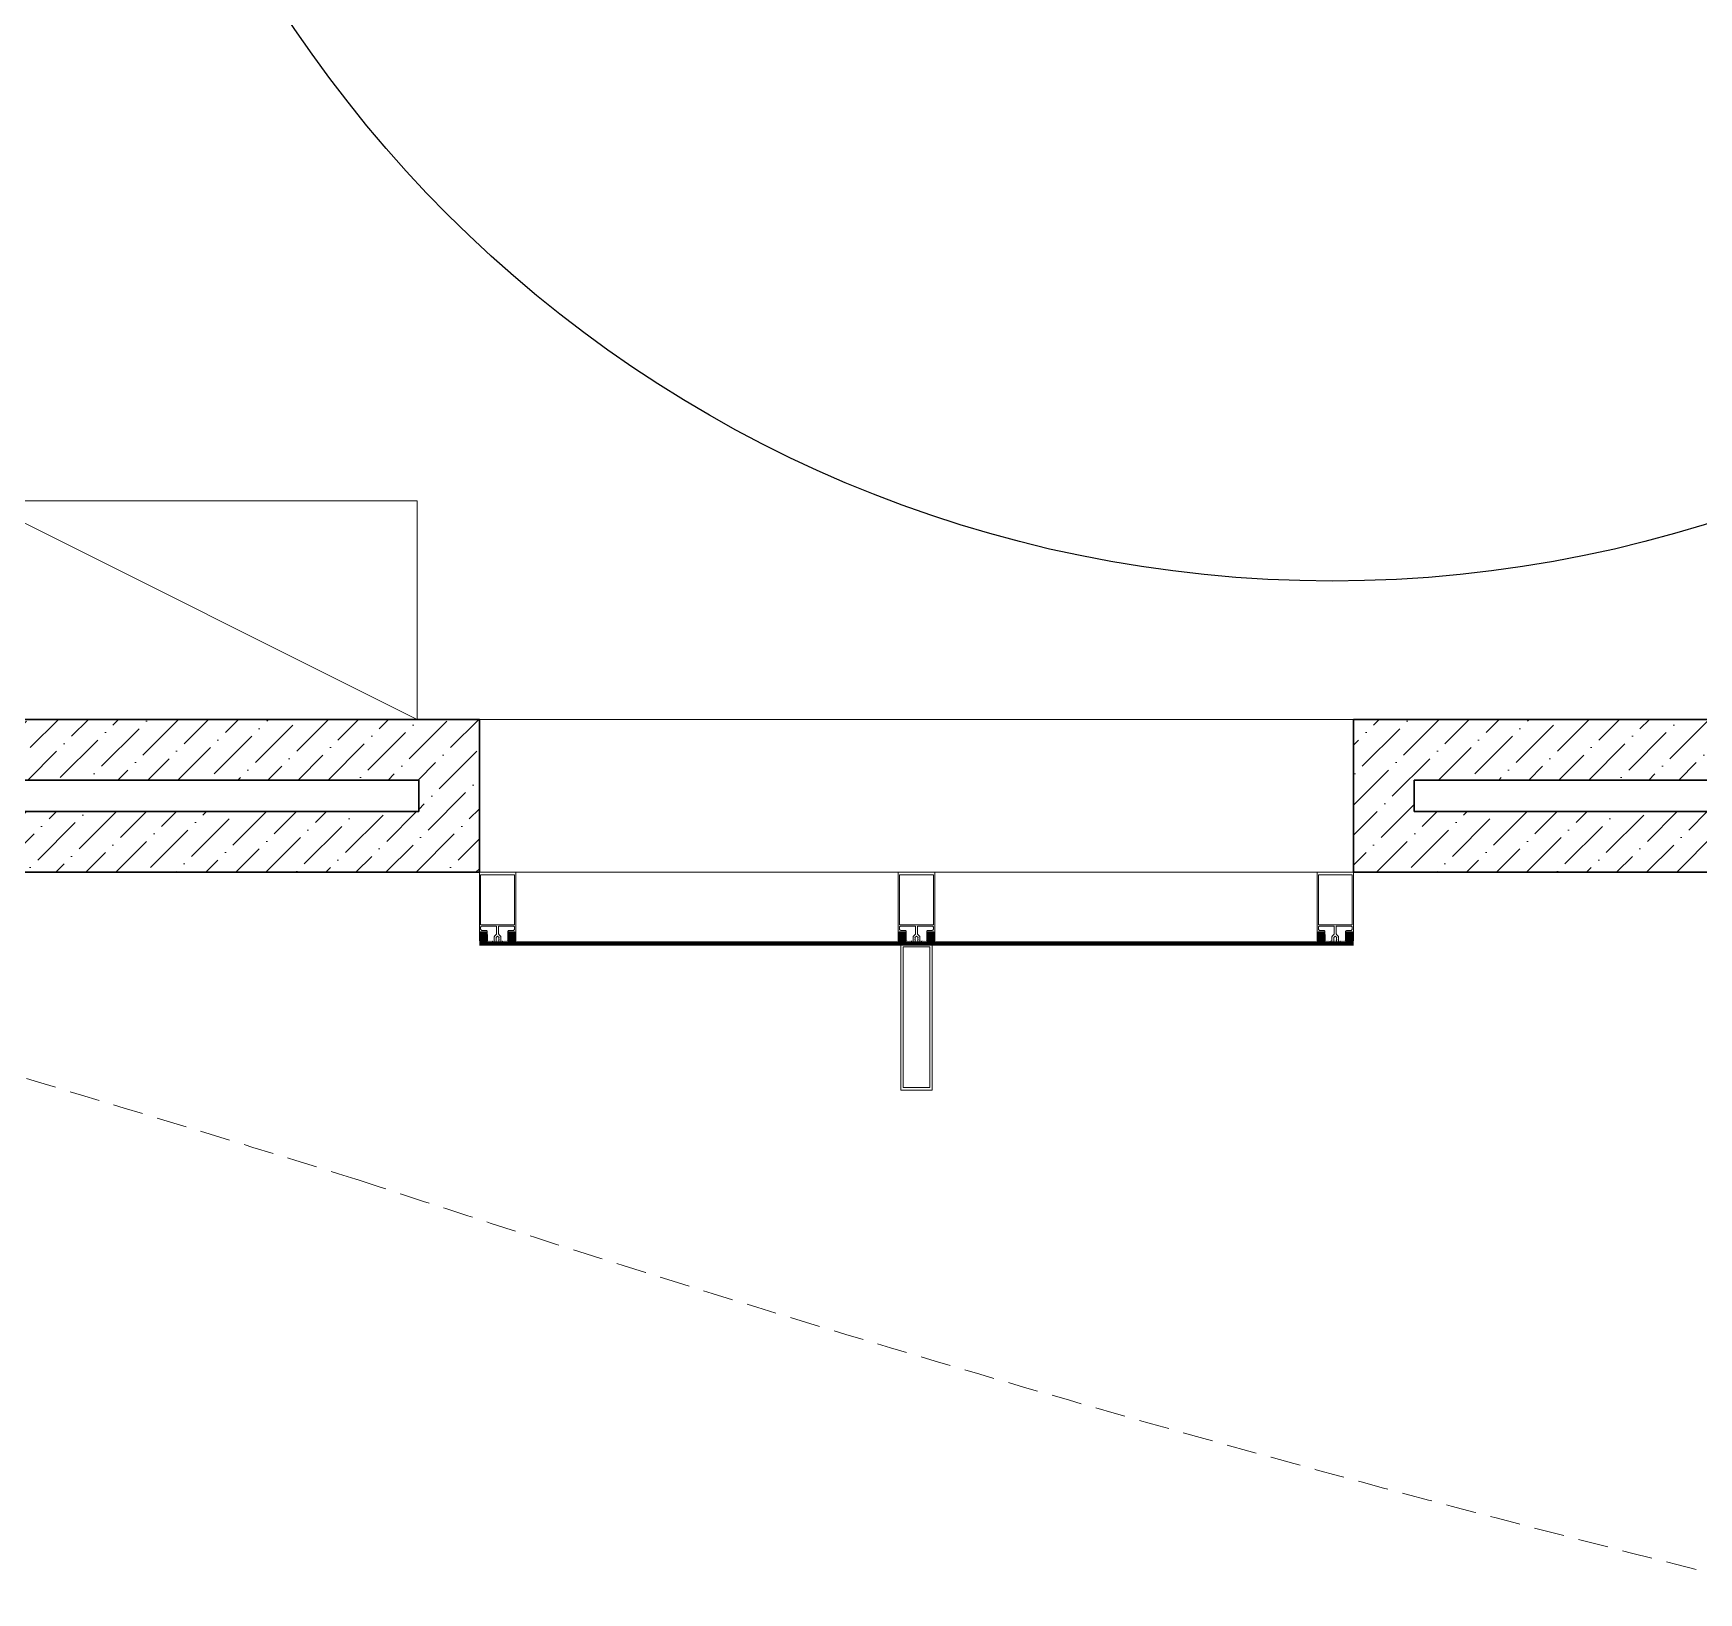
# Model space of a CAD drawing. Header units: millimetres. Extents: x 8275 to 147087, y -297470 to -191881.
# Drawn here: x 99840 to 103272, y -287060 to -283846 of the extents above; entities that cross this region are included whole.
import ezdxf

# ---------------------------------------------------------------- set-up
doc = ezdxf.new("R2010")
doc.units = ezdxf.units.MM
doc.header["$LTSCALE"] = 250
doc.header["$MEASUREMENT"] = 0
doc.linetypes.add('HIDDEN', pattern=[0.375, 0.25, -0.125])
for name, color, linetype, lineweight in [('ele', 51, 'Continuous', 18), ('furniture', 5, 'Continuous', 15), ('hatch', 9, 'Continuous', 0), ('hidden', 153, 'HIDDEN', 13), ('wall', 1, 'Continuous', 30), ('win', 4, 'Continuous', 20)]:
    doc.layers.add(name, color=color, linetype=linetype, lineweight=lineweight)
doc.layers.add('FUR', color=140, linetype='Continuous')
pattern_1 = [(45, (-6686.7244, -319015.2779), (2e-16, 2.326009148), [4.93421053, -1.64473684]), (135, (-6685.5614, -319014.1149), (2e-16, 2.326009148), [4.93421053, -1.64473684])]
pattern_2 = [(45, (-6686.724, -319015.28), (23.201941, 85.073785), [109.375, -21.875, 0, -21.875])]

# ---------------------------------------------------------------- blocks, each defined once
blk = doc.blocks.new('storage')
at = {"layer": 'furniture', "linetype": 'ByBlock', "ltscale": 100}
blk.add_line((0, 450), (900, 0), dxfattribs=at)
blk.add_lwpolyline([(0, 0), (900, 0), (900, 450), (0, 450)], close=True, dxfattribs=at)

msp = doc.modelspace()

# ---------------------------------------------------------------- hatches: boundary and pattern name
at = {"layer": 'hatch'}
h = msp.add_hatch(dxfattribs=at)
h.set_pattern_fill('ANSI36', color=256, scale=350, style=0)
h.set_pattern_definition(pattern_2)
h.paths.add_polyline_path([(100634, -285450.2), (100634, -285385.2), (99626, -285385.2), (99626, -285450.2)], flags=16)
h.paths.add_polyline_path([(100759, -285575.2), (100759, -285260.2), (99501, -285260.2), (99501, -285575.2)])
h = msp.add_hatch(dxfattribs=at)
h.set_pattern_fill('ANSI36', color=256, scale=350, style=0)
h.set_pattern_definition(pattern_2)
h.paths.add_polyline_path([(102686, -285450.2), (102686, -285385.2), (103464, -285385.2), (103464, -285450.2)], flags=16)
h.paths.add_polyline_path([(102561, -285575.2), (102561, -285260.2), (103589, -285260.2), (103589, -285575.2)])
h = msp.add_hatch(dxfattribs=at)
h.set_pattern_fill('AR-HBONE', color=256, scale=0.411184, style=0)
h.set_pattern_definition(pattern_1)
h.paths.add_polyline_path([(100764.5, -285701.9), (100764.5, -285703.9), (100770, -285703.9), (100770, -285701.9)], flags=16)
h.paths.add_polyline_path([(100828.8, -285701.9), (100828.8, -285703.9), (100823.3, -285703.9), (100823.3, -285701.9)], flags=16)
edge = h.paths.add_edge_path()
edge.add_arc((100774.8, -285716.1), 0.685, 180, 360, ccw=False)
edge.add_arc((100773.4, -285716.1), 0.685, 180, 360, ccw=False)
edge.add_arc((100772, -285716.1), 0.685, 180, 360, ccw=False)
edge.add_arc((100770.7, -285716.1), 0.685, -180, 0, ccw=False)
edge.add_arc((100769.3, -285716.1), 0.685, -180, 0, ccw=False)
edge.add_arc((100767.9, -285716.1), 0.685, 180, 360, ccw=False)
edge.add_arc((100766.6, -285716.1), 0.685, 180, 360, ccw=False)
edge.add_arc((100765.2, -285716.1), 0.685, -180, 0, ccw=False)
edge.add_arc((100763.8, -285716.1), 0.685, 180, 360, ccw=False)
edge.add_arc((100762.4, -285716.1), 0.685, -180, 0, ccw=False)
edge.add_arc((100761.1, -285716.1), 0.685, 180, 360, ccw=False)
edge.add_arc((100759.7, -285716.1), 0.685, -180, 0, ccw=False)
edge.add_line((100759, -285716.1), (100759, -285703.9))
edge.add_line((100759, -285703.9), (100762.9, -285703.9))
edge.add_line((100762.9, -285703.9), (100762.9, -285701.9))
edge.add_line((100762.9, -285701.9), (100761.1, -285701.9))
edge.add_line((100761.1, -285701.9), (100762.7, -285698.4))
edge.add_line((100762.7, -285698.4), (100771.6, -285698.4))
edge.add_line((100771.6, -285698.4), (100773.4, -285701.9))
edge.add_line((100773.4, -285701.9), (100771.6, -285701.9))
edge.add_line((100771.6, -285701.9), (100771.6, -285703.9))
edge.add_line((100771.6, -285703.9), (100775.5, -285703.9))
edge.add_line((100775.5, -285703.9), (100775.5, -285716.1))
edge.add_arc((100818.5, -285716), 0.685, 180, 360)
edge.add_arc((100819.9, -285716), 0.685, 180, 360)
edge.add_arc((100821.3, -285716), 0.685, 180, 360)
edge.add_arc((100822.6, -285716), 0.685, 180, 360)
edge.add_arc((100824, -285716), 0.685, 180, 360)
edge.add_arc((100825.4, -285716), 0.685, 180, 360)
edge.add_arc((100826.7, -285716), 0.685, 180, 360)
edge.add_arc((100828.1, -285716), 0.685, 180, 360)
edge.add_arc((100829.5, -285716), 0.685, 180, 360)
edge.add_arc((100830.9, -285716), 0.685, 180, 360)
edge.add_arc((100832.2, -285716), 0.685, 180, 360)
edge.add_arc((100833.6, -285716), 0.685, 180, 360)
edge.add_line((100834.3, -285716), (100834.3, -285703.9))
edge.add_line((100834.3, -285703.9), (100830.5, -285703.9))
edge.add_line((100830.5, -285703.9), (100830.5, -285701.9))
edge.add_line((100830.5, -285701.9), (100832.2, -285701.9))
edge.add_line((100832.2, -285701.9), (100830.6, -285698.4))
edge.add_line((100830.6, -285698.4), (100821.7, -285698.4))
edge.add_line((100821.7, -285698.4), (100819.9, -285701.9))
edge.add_line((100819.9, -285701.9), (100821.7, -285701.9))
edge.add_line((100821.7, -285701.9), (100821.7, -285703.9))
edge.add_line((100821.7, -285703.9), (100817.8, -285703.9))
edge.add_line((100817.8, -285703.9), (100817.8, -285716))
h = msp.add_hatch(dxfattribs=at)
h.set_pattern_fill('AR-HBONE', color=256, scale=0.411184, style=0)
h.set_pattern_definition(pattern_1)
h.paths.add_polyline_path([(101627.8, -285701.9), (101627.8, -285703.9), (101633.3, -285703.9), (101633.3, -285701.9)], flags=16)
h.paths.add_polyline_path([(101692.2, -285701.9), (101692.2, -285703.9), (101686.7, -285703.9), (101686.7, -285701.9)], flags=16)
edge = h.paths.add_edge_path()
edge.add_arc((101638.1, -285716.1), 0.685, 180, 360, ccw=False)
edge.add_arc((101636.8, -285716.1), 0.685, 180, 360, ccw=False)
edge.add_arc((101635.4, -285716.1), 0.685, 180, 360, ccw=False)
edge.add_arc((101634, -285716.1), 0.685, -180, 0, ccw=False)
edge.add_arc((101632.6, -285716.1), 0.685, -180, 0, ccw=False)
edge.add_arc((101631.3, -285716.1), 0.685, 180, 360, ccw=False)
edge.add_arc((101629.9, -285716.1), 0.685, 180, 360, ccw=False)
edge.add_arc((101628.5, -285716.1), 0.685, -180, 0, ccw=False)
edge.add_arc((101627.2, -285716.1), 0.685, 180, 360, ccw=False)
edge.add_arc((101625.8, -285716.1), 0.685, -180, 0, ccw=False)
edge.add_arc((101624.4, -285716.1), 0.685, 180, 360, ccw=False)
edge.add_arc((101623, -285716.1), 0.685, -180, 0, ccw=False)
edge.add_line((101622.4, -285716.1), (101622.4, -285703.9))
edge.add_line((101622.4, -285703.9), (101626.2, -285703.9))
edge.add_line((101626.2, -285703.9), (101626.2, -285701.9))
edge.add_line((101626.2, -285701.9), (101624.4, -285701.9))
edge.add_line((101624.4, -285701.9), (101626.1, -285698.4))
edge.add_line((101626.1, -285698.4), (101635, -285698.4))
edge.add_line((101635, -285698.4), (101636.8, -285701.9))
edge.add_line((101636.8, -285701.9), (101635, -285701.9))
edge.add_line((101635, -285701.9), (101635, -285703.9))
edge.add_line((101635, -285703.9), (101638.8, -285703.9))
edge.add_line((101638.8, -285703.9), (101638.8, -285716.1))
edge.add_arc((101681.9, -285716), 0.685, 180, 360)
edge.add_arc((101683.2, -285716), 0.685, 180, 360)
edge.add_arc((101684.6, -285716), 0.685, 180, 360)
edge.add_arc((101686, -285716), 0.685, 180, 360)
edge.add_arc((101687.4, -285716), 0.685, 180, 360)
edge.add_arc((101688.7, -285716), 0.685, 180, 360)
edge.add_arc((101690.1, -285716), 0.685, 180, 360)
edge.add_arc((101691.5, -285716), 0.685, 180, 360)
edge.add_arc((101692.8, -285716), 0.685, 180, 360)
edge.add_arc((101694.2, -285716), 0.685, 180, 360)
edge.add_arc((101695.6, -285716), 0.685, 180, 360)
edge.add_arc((101696.9, -285716), 0.685, 180, 360)
edge.add_line((101697.6, -285716), (101697.6, -285703.9))
edge.add_line((101697.6, -285703.9), (101693.8, -285703.9))
edge.add_line((101693.8, -285703.9), (101693.8, -285701.9))
edge.add_line((101693.8, -285701.9), (101695.6, -285701.9))
edge.add_line((101695.6, -285701.9), (101693.9, -285698.4))
edge.add_line((101693.9, -285698.4), (101685, -285698.4))
edge.add_line((101685, -285698.4), (101683.2, -285701.9))
edge.add_line((101683.2, -285701.9), (101685, -285701.9))
edge.add_line((101685, -285701.9), (101685, -285703.9))
edge.add_line((101685, -285703.9), (101681.2, -285703.9))
edge.add_line((101681.2, -285703.9), (101681.2, -285716))
h = msp.add_hatch(dxfattribs=at)
h.set_pattern_fill('AR-HBONE', color=256, scale=0.411184, style=0)
h.set_pattern_definition(pattern_1)
h.paths.add_polyline_path([(102491.2, -285701.9), (102491.2, -285703.9), (102496.7, -285703.9), (102496.7, -285701.9)], flags=16)
h.paths.add_polyline_path([(102555.5, -285701.9), (102555.5, -285703.9), (102550, -285703.9), (102550, -285701.9)], flags=16)
edge = h.paths.add_edge_path()
edge.add_arc((102501.5, -285716.1), 0.685, 180, 360, ccw=False)
edge.add_arc((102500.1, -285716.1), 0.685, 180, 360, ccw=False)
edge.add_arc((102498.7, -285716.1), 0.685, 180, 360, ccw=False)
edge.add_arc((102497.4, -285716.1), 0.685, -180, 0, ccw=False)
edge.add_arc((102496, -285716.1), 0.685, -180, 0, ccw=False)
edge.add_arc((102494.6, -285716.1), 0.685, 180, 360, ccw=False)
edge.add_arc((102493.2, -285716.1), 0.685, 180, 360, ccw=False)
edge.add_arc((102491.9, -285716.1), 0.685, -180, 0, ccw=False)
edge.add_arc((102490.5, -285716.1), 0.685, 180, 360, ccw=False)
edge.add_arc((102489.1, -285716.1), 0.685, -180, 0, ccw=False)
edge.add_arc((102487.8, -285716.1), 0.685, 180, 360, ccw=False)
edge.add_arc((102486.4, -285716.1), 0.685, -180, 0, ccw=False)
edge.add_line((102485.7, -285716.1), (102485.7, -285703.9))
edge.add_line((102485.7, -285703.9), (102489.5, -285703.9))
edge.add_line((102489.5, -285703.9), (102489.5, -285701.9))
edge.add_line((102489.5, -285701.9), (102487.8, -285701.9))
edge.add_line((102487.8, -285701.9), (102489.4, -285698.4))
edge.add_line((102489.4, -285698.4), (102498.3, -285698.4))
edge.add_line((102498.3, -285698.4), (102500.1, -285701.9))
edge.add_line((102500.1, -285701.9), (102498.3, -285701.9))
edge.add_line((102498.3, -285701.9), (102498.3, -285703.9))
edge.add_line((102498.3, -285703.9), (102502.2, -285703.9))
edge.add_line((102502.2, -285703.9), (102502.2, -285716.1))
edge.add_arc((102545.2, -285716), 0.685, 180, 360)
edge.add_arc((102546.6, -285716), 0.685, 180, 360)
edge.add_arc((102548, -285716), 0.685, 180, 360)
edge.add_arc((102549.3, -285716), 0.685, 180, 360)
edge.add_arc((102550.7, -285716), 0.685, 180, 360)
edge.add_arc((102552.1, -285716), 0.685, 180, 360)
edge.add_arc((102553.4, -285716), 0.685, 180, 360)
edge.add_arc((102554.8, -285716), 0.685, 180, 360)
edge.add_arc((102556.2, -285716), 0.685, 180, 360)
edge.add_arc((102557.6, -285716), 0.685, 180, 360)
edge.add_arc((102558.9, -285716), 0.685, 180, 360)
edge.add_arc((102560.3, -285716), 0.685, 180, 360)
edge.add_line((102561, -285716), (102561, -285703.9))
edge.add_line((102561, -285703.9), (102557.1, -285703.9))
edge.add_line((102557.1, -285703.9), (102557.1, -285701.9))
edge.add_line((102557.1, -285701.9), (102558.9, -285701.9))
edge.add_line((102558.9, -285701.9), (102557.3, -285698.4))
edge.add_line((102557.3, -285698.4), (102548.3, -285698.4))
edge.add_line((102548.3, -285698.4), (102546.6, -285701.9))
edge.add_line((102546.6, -285701.9), (102548.4, -285701.9))
edge.add_line((102548.4, -285701.9), (102548.4, -285703.9))
edge.add_line((102548.4, -285703.9), (102544.5, -285703.9))
edge.add_line((102544.5, -285703.9), (102544.5, -285716))

# ---------------------------------------------------------------- linework, layer by layer
at = {"layer": 'ele'}
msp.add_line((100759, -285260.2, -11300.6), (102561, -285260.2, -11300.6), dxfattribs=at)
at = {"layer": 'FUR', "linetype": 'ByBlock', "ltscale": 100}
msp.add_circle((102516.8, -282396.8, 122661.2), 2578.4, dxfattribs=at)
at = {"layer": 'hidden'}
for centre, radius, start, end in [((75126.1, -368191.7, -11300.6), 85822.3, 72.793928, 74.768118), ((112694.3, -249490.8, -11300.6), 38687.3, 251.6381, 256.19111)]:
    msp.add_arc(centre, radius, start, end, dxfattribs=at)
at = {"layer": 'wall'}
for p, q in [((99501, -285260.2, -11300.6), (100759, -285260.2, -11300.6)), ((100759, -285575.2, -11300.6), (100759, -285260.2, -11300.6)), ((102561, -285260.2, -11300.6), (103589, -285260.2, -11300.6)), ((102561, -285575.2, -11300.6), (102561, -285260.2, -11300.6)), ((99626, -285385.2, -11300.6), (100634, -285385.2, -11300.6)), ((100634, -285450.2, -11300.6), (100634, -285385.2, -11300.6)), ((102686, -285385.2, -11300.6), (103464, -285385.2, -11300.6)), ((102686, -285450.2, -11300.6), (102686, -285385.2, -11300.6)), ((99626, -285450.2, -11300.6), (100634, -285450.2, -11300.6)), ((102686, -285450.2, -11300.6), (103464, -285450.2, -11300.6)), ((99501, -285575.2, -11300.6), (100759, -285575.2, -11300.6)), ((102561, -285575.2, -11300.6), (103589, -285575.2, -11300.6))]:
    msp.add_line(p, q, dxfattribs=at)
at = {"layer": 'win'}
for p, q in [((100759, -285575.2, -11300.6), (102561, -285575.2, -11300.6)), ((100834.3, -285575.2, -11300.6), (100759, -285575.2, -11300.6)), ((102561, -285575.2, -11300.6), (102485.7, -285575.2, -11300.6)), ((100759, -285718.9, -11300.6), (102561, -285718.9, -11300.6)), ((102561, -285720, -11300.6), (100759, -285720, -11300.6)), ((102561, -285721.1, -11300.6), (100759, -285721.1, -11300.6)), ((102561, -285722.2, -11300.6), (100759, -285722.2, -11300.6)), ((102561, -285723.3, -11300.6), (100759, -285723.3, -11300.6)), ((102561, -285724.4, -11300.6), (100759, -285724.3, -11300.6)), ((102561, -285725.5, -11300.6), (100759, -285725.5, -11300.6)), ((100785.7, -285717, -11300.6), (100787.1, -285718.4, -11300.6)), ((100787.1, -285723.8, -11300.6), (100785.7, -285725.2, -11300.6)), ((100787.1, -285718.4, -11300.6), (100787.1, -285723.8, -11300.6)), ((100807.6, -285717, -11300.6), (100806.2, -285718.4, -11300.6)), ((100806.2, -285718.4, -11300.6), (100806.2, -285723.8, -11300.6)), ((100806.2, -285723.8, -11300.6), (100807.6, -285725.2, -11300.6)), ((101649, -285717, -11300.6), (101650.4, -285718.4, -11300.6)), ((101650.4, -285723.8, -11300.6), (101649, -285725.2, -11300.6)), ((101650.4, -285718.4, -11300.6), (101650.4, -285723.8, -11300.6)), ((101671, -285717, -11300.6), (101669.6, -285718.4, -11300.6)), ((101669.6, -285718.4, -11300.6), (101669.6, -285723.8, -11300.6)), ((101669.6, -285723.8, -11300.6), (101671, -285725.2, -11300.6)), ((102512.4, -285717, -11300.6), (102513.7, -285718.4, -11300.6)), ((102513.7, -285723.8, -11300.6), (102512.4, -285725.2, -11300.6)), ((102513.7, -285718.4, -11300.6), (102513.7, -285723.8, -11300.6)), ((102534.3, -285717, -11300.6), (102532.9, -285718.4, -11300.6)), ((102532.9, -285718.4, -11300.6), (102532.9, -285723.8, -11300.6)), ((102532.9, -285723.8, -11300.6), (102534.3, -285725.2, -11300.6))]:
    msp.add_line(p, q, dxfattribs=at)
at = {"layer": 'win', "elevation": -11300.6}
for points in [[(100799.4, -285713.2), (100799.9, -285713.8), (100799.4, -285714.3), (100799.4, -285717.1), (100799.9, -285717.6), (100799.4, -285718.2), (100799.4, -285720.9), (100799.9, -285721.5, 0.960671), (100803.5, -285721.3), (100803.5, -285708.7, 0.198912), (100802.8, -285707), (100799.4, -285703.6, -0.198912), (100798.7, -285701.9), (100798.7, -285686.1), (100829.1, -285686.1, -0.414214), (100831.6, -285688.6), (100831.6, -285692.5, -0.414214), (100829.1, -285695), (100820.4, -285695, 0.414214), (100817.9, -285697.5), (100817.9, -285703.9), (100821.7, -285703.9), (100821.7, -285701.9), (100820, -285701.9), (100820, -285698.4), (100832.3, -285698.4), (100832.3, -285701.9), (100830.5, -285701.9), (100830.5, -285703.9), (100834.3, -285703.9), (100834.3, -285575.2), (100759, -285575.2), (100759, -285703.9), (100762.8, -285703.9), (100762.8, -285701.9), (100761, -285701.9), (100761, -285698.4), (100773.4, -285698.4), (100773.4, -285701.9), (100771.6, -285701.9), (100771.6, -285703.9), (100775.4, -285703.9), (100775.4, -285697.5, 0.414214), (100772.9, -285695), (100764.2, -285695, -0.414214), (100761.7, -285692.5), (100761.7, -285688.6, -0.414214), (100764.2, -285686.1), (100794.6, -285686.1), (100794.6, -285701.9, -0.198912), (100793.9, -285703.6), (100790.5, -285707, 0.198912), (100789.8, -285708.7), (100789.8, -285721.3, 0.960671), (100793.4, -285721.5), (100793.9, -285720.9), (100793.9, -285718.2), (100793.4, -285717.6), (100793.9, -285717.1), (100793.9, -285714.3), (100793.4, -285713.8), (100793.9, -285713.2), (100793.9, -285710.5), (100793.4, -285710), (100796.7, -285706.7), (100799.9, -285710), (100799.4, -285710.5)], [(101662.7, -285713.2), (101663.3, -285713.8), (101662.7, -285714.3), (101662.7, -285717.1), (101663.3, -285717.6), (101662.7, -285718.2), (101662.7, -285720.9), (101663.3, -285721.5, 0.960671), (101666.9, -285721.3), (101666.9, -285708.7, 0.198912), (101666.1, -285707), (101662.8, -285703.6, -0.198912), (101662.1, -285701.9), (101662.1, -285686.1), (101692.5, -285686.1, -0.414214), (101694.9, -285688.6), (101694.9, -285692.5, -0.414214), (101692.5, -285695), (101683.7, -285695, 0.414214), (101681.2, -285697.5), (101681.2, -285703.9), (101685.1, -285703.9), (101685.1, -285701.9), (101683.3, -285701.9), (101683.3, -285698.4), (101695.6, -285698.4), (101695.6, -285701.9), (101693.9, -285701.9), (101693.9, -285703.9), (101697.7, -285703.9), (101697.7, -285575.2), (101622.3, -285575.2), (101622.3, -285703.9), (101626.1, -285703.9), (101626.1, -285701.9), (101624.4, -285701.9), (101624.4, -285698.4), (101636.7, -285698.4), (101636.7, -285701.9), (101634.9, -285701.9), (101634.9, -285703.9), (101638.8, -285703.9), (101638.8, -285697.5, 0.414214), (101636.3, -285695), (101627.5, -285695, -0.414214), (101625, -285692.5), (101625, -285688.6, -0.414214), (101627.5, -285686.1), (101657.9, -285686.1), (101657.9, -285701.9, -0.198912), (101657.2, -285703.6), (101653.9, -285707, 0.198912), (101653.1, -285708.7), (101653.1, -285721.3, 0.960671), (101656.7, -285721.5), (101657.3, -285720.9), (101657.3, -285718.2), (101656.7, -285717.6), (101657.3, -285717.1), (101657.3, -285714.3), (101656.7, -285713.8), (101657.3, -285713.2), (101657.3, -285710.5), (101656.7, -285710), (101660, -285706.7), (101663.3, -285710), (101662.7, -285710.5)], [(102526.1, -285713.2), (102526.6, -285713.8), (102526.1, -285714.3), (102526.1, -285717.1), (102526.6, -285717.6), (102526.1, -285718.2), (102526.1, -285720.9), (102526.6, -285721.5, 0.960671), (102530.2, -285721.3), (102530.2, -285708.7, 0.198912), (102529.5, -285707), (102526.1, -285703.6, -0.198912), (102525.4, -285701.9), (102525.4, -285686.1), (102555.8, -285686.1, -0.414214), (102558.3, -285688.6), (102558.3, -285692.5, -0.414214), (102555.8, -285695), (102547.1, -285695, 0.414214), (102544.6, -285697.5), (102544.6, -285703.9), (102548.4, -285703.9), (102548.4, -285701.9), (102546.6, -285701.9), (102546.6, -285698.4), (102559, -285698.4), (102559, -285701.9), (102557.2, -285701.9), (102557.2, -285703.9), (102561, -285703.9), (102561, -285575.2), (102485.7, -285575.2), (102485.7, -285703.9), (102489.5, -285703.9), (102489.5, -285701.9), (102487.7, -285701.9), (102487.7, -285698.4), (102500, -285698.4), (102500, -285701.9), (102498.3, -285701.9), (102498.3, -285703.9), (102502.1, -285703.9), (102502.1, -285697.5, 0.414214), (102499.6, -285695), (102490.9, -285695, -0.414214), (102488.4, -285692.5), (102488.4, -285688.6, -0.414214), (102490.9, -285686.1), (102521.3, -285686.1), (102521.3, -285701.9, -0.198912), (102520.6, -285703.6), (102517.2, -285707, 0.198912), (102516.5, -285708.7), (102516.5, -285721.3, 0.960671), (102520, -285721.5), (102520.6, -285720.9), (102520.6, -285718.2), (102520.1, -285717.6), (102520.6, -285717.1), (102520.6, -285714.3), (102520.1, -285713.8), (102520.6, -285713.2), (102520.6, -285710.5), (102520.1, -285710), (102523.3, -285706.7), (102526.6, -285710), (102526.1, -285710.5)]]:
    msp.add_lwpolyline(points, format="xyb", close=True, dxfattribs=at)
for points in [[(100761.7, -285580.7), (100761.7, -285683.4), (100831.6, -285683.4), (100831.6, -285580.7)], [(101625, -285580.7), (101625, -285683.4), (101694.9, -285683.4), (101694.9, -285580.7)], [(102488.4, -285580.7), (102488.4, -285683.4), (102558.3, -285683.4), (102558.3, -285580.7)], [(100764.5, -285701.9), (100764.5, -285703.9), (100770, -285703.9), (100770, -285701.9)], [(100828.8, -285701.9), (100828.8, -285703.9), (100823.3, -285703.9), (100823.3, -285701.9)], [(101627.8, -285701.9), (101627.8, -285703.9), (101633.3, -285703.9), (101633.3, -285701.9)], [(101692.2, -285701.9), (101692.2, -285703.9), (101686.7, -285703.9), (101686.7, -285701.9)], [(102491.2, -285701.9), (102491.2, -285703.9), (102496.7, -285703.9), (102496.7, -285701.9)], [(102555.5, -285701.9), (102555.5, -285703.9), (102550, -285703.9), (102550, -285701.9)]]:
    msp.add_lwpolyline(points, close=True, dxfattribs=at)
for points in [[(100775.5, -285716.1, -1), (100774.1, -285716.1, -1), (100772.7, -285716.1, -1), (100771.3, -285716.1, -1), (100770, -285716.1, -1), (100768.6, -285716.1, -1), (100767.2, -285716.1, -1), (100765.9, -285716.1, -1), (100764.5, -285716.1, -1), (100763.1, -285716.1, -1), (100761.8, -285716.1, -1), (100760.4, -285716.1, -1), (100759, -285716.1), (100759, -285703.9), (100762.8, -285703.9), (100762.8, -285701.9), (100761.1, -285701.9), (100762.7, -285698.4), (100771.6, -285698.4), (100773.4, -285701.9), (100771.6, -285701.9), (100771.6, -285703.9), (100775.5, -285703.9), (100775.5, -285716.1)], [(100817.8, -285716, 1), (100819.2, -285716, 1), (100820.6, -285716, 1), (100822, -285716, 1), (100823.3, -285716, 1), (100824.7, -285716, 1), (100826.1, -285716, 1), (100827.4, -285716, 1), (100828.8, -285716, 1), (100830.2, -285716, 1), (100831.5, -285716, 1), (100832.9, -285716, 1), (100834.3, -285716), (100834.3, -285703.9), (100830.5, -285703.9), (100830.5, -285701.9), (100832.2, -285701.9), (100830.6, -285698.4), (100821.7, -285698.4), (100819.9, -285701.9), (100821.7, -285701.9), (100821.7, -285703.9), (100817.8, -285703.9), (100817.8, -285716)], [(101638.8, -285716.1, -1), (101637.4, -285716.1, -1), (101636.1, -285716.1, -1), (101634.7, -285716.1, -1), (101633.3, -285716.1, -1), (101632, -285716.1, -1), (101630.6, -285716.1, -1), (101629.2, -285716.1, -1), (101627.8, -285716.1, -1), (101626.5, -285716.1, -1), (101625.1, -285716.1, -1), (101623.7, -285716.1, -1), (101622.4, -285716.1), (101622.4, -285703.9), (101626.1, -285703.9), (101626.1, -285701.9), (101624.4, -285701.9), (101626.1, -285698.4), (101635, -285698.4), (101636.8, -285701.9), (101634.9, -285701.9), (101634.9, -285703.9), (101638.8, -285703.9), (101638.8, -285716.1)], [(101681.2, -285716, 1), (101682.6, -285716, 1), (101683.9, -285716, 1), (101685.3, -285716, 1), (101686.7, -285716, 1), (101688, -285716, 1), (101689.4, -285716, 1), (101690.8, -285716, 1), (101692.2, -285716, 1), (101693.5, -285716, 1), (101694.9, -285716, 1), (101696.3, -285716, 1), (101697.6, -285716), (101697.6, -285703.9), (101693.8, -285703.9), (101693.8, -285701.9), (101695.6, -285701.9), (101693.9, -285698.4), (101685, -285698.4), (101683.2, -285701.9), (101685, -285701.9), (101685, -285703.9), (101681.2, -285703.9), (101681.2, -285716)], [(102502.2, -285716.1, -1), (102500.8, -285716.1, -1), (102499.4, -285716.1, -1), (102498, -285716.1, -1), (102496.7, -285716.1, -1), (102495.3, -285716.1, -1), (102493.9, -285716.1, -1), (102492.6, -285716.1, -1), (102491.2, -285716.1, -1), (102489.8, -285716.1, -1), (102488.4, -285716.1, -1), (102487.1, -285716.1, -1), (102485.7, -285716.1), (102485.7, -285703.9), (102489.5, -285703.9), (102489.5, -285701.9), (102487.8, -285701.9), (102489.4, -285698.4), (102498.3, -285698.4), (102500.1, -285701.9), (102498.3, -285701.9), (102498.3, -285703.9), (102502.2, -285703.9), (102502.2, -285716.1)], [(102544.5, -285716, 1), (102545.9, -285716, 1), (102547.3, -285716, 1), (102548.6, -285716, 1), (102550, -285716, 1), (102551.4, -285716, 1), (102552.8, -285716, 1), (102554.1, -285716, 1), (102555.5, -285716, 1), (102556.9, -285716, 1), (102558.2, -285716, 1), (102559.6, -285716, 1), (102561, -285716), (102561, -285703.9), (102557.1, -285703.9), (102557.1, -285701.9), (102558.9, -285701.9), (102557.3, -285698.4), (102548.3, -285698.4), (102546.6, -285701.9), (102548.4, -285701.9), (102548.4, -285703.9), (102544.5, -285703.9), (102544.5, -285716)]]:
    msp.add_lwpolyline(points, format="xyb", dxfattribs=at)
at = {"layer": 'win', "extrusion": (5.57819e-18, 4.27086e-05, 1), "elevation": -11314.3}
for points in [[(101692.5, -286023.6), (101692.5, -285723.6), (101627.5, -285723.6), (101627.5, -286023.6)], [(101687.5, -286018.6), (101687.5, -285728.6), (101632.5, -285728.6), (101632.5, -286018.6)]]:
    msp.add_lwpolyline(points, close=True, dxfattribs=at)
at = {"layer": 'win'}
for centre, radius, start, end in [((100796.7, -285780.2, -11300.6), 56, 78.7142, 101.2858), ((100796.7, -285782.9, -11300.6), 59.5, 80.3724, 99.6276), ((100790, -285745, -11300.6), 23.7, 90.5827, 97.2319), ((100789.7, -285733.6, -11300.6), 11.8, 89.2696, 102.9213), ((100790.5, -285740.9, -11300.6), 18.7, 91.462, 100.7613), ((100793.6, -285760.7, -11300.6), 38.2, 94.8062, 99.8319), ((100796.7, -285783.7, -11300.6), 61, 80.9489, 99.0511), ((100796.7, -285977, -11300.6), 254.6, 89.1895, 90.8105), ((100796.7, -285801.2, -11300.6), 79.4, 87.5658, 92.4342), ((100796.7, -285783.3, -11300.6), 62, 87.0118, 92.9882), ((100796.7, -285754.8, -11300.6), 34.1, 85.3872, 94.6128), ((100801, -285749.9, -11300.6), 27.3, 79.0292, 86.0298), ((100802.3, -285743.9, -11300.6), 21.7, 79.6267, 87.558), ((100803.7, -285731.2, -11300.6), 9.46, 74.1249, 91.2788), ((100803, -285737, -11300.6), 15.6, 77.8628, 87.9964), ((101660, -285780.2, -11300.6), 56, 78.7142, 101.2858), ((101660, -285782.9, -11300.6), 59.5, 80.3724, 99.6276), ((101653.4, -285745, -11300.6), 23.7, 90.5827, 97.2319), ((101653.1, -285733.6, -11300.6), 11.8, 89.2696, 102.9213), ((101653.9, -285740.9, -11300.6), 18.7, 91.462, 100.7613), ((101656.9, -285760.7, -11300.6), 38.2, 94.8062, 99.8319), ((101660, -285783.7, -11300.6), 61, 80.9489, 99.0511), ((101660, -285977, -11300.6), 254.6, 89.1895, 90.8105), ((101660, -285801.2, -11300.6), 79.4, 87.5658, 92.4342), ((101660, -285783.3, -11300.6), 62, 87.0118, 92.9882), ((101660, -285754.8, -11300.6), 34.1, 85.3872, 94.6128), ((101664.4, -285749.9, -11300.6), 27.3, 79.0292, 86.0298), ((101665.7, -285743.9, -11300.6), 21.7, 79.6267, 87.558), ((101667, -285731.2, -11300.6), 9.46, 74.1249, 91.2788), ((101666.3, -285737, -11300.6), 15.6, 77.8628, 87.9964), ((102523.3, -285780.2, -11300.6), 56, 78.7142, 101.2858), ((102523.3, -285782.9, -11300.6), 59.5, 80.3724, 99.6276), ((102516.7, -285745, -11300.6), 23.7, 90.5827, 97.2319), ((102516.4, -285733.6, -11300.6), 11.8, 89.2696, 102.9213), ((102517.2, -285740.9, -11300.6), 18.7, 91.462, 100.7613), ((102520.3, -285760.7, -11300.6), 38.2, 94.8062, 99.8319), ((102523.3, -285783.7, -11300.6), 61, 80.9489, 99.0511), ((102523.3, -285977, -11300.6), 254.6, 89.1895, 90.8105), ((102523.3, -285801.2, -11300.6), 79.4, 87.5658, 92.4342), ((102523.3, -285783.3, -11300.6), 62, 87.0118, 92.9882), ((102523.3, -285754.8, -11300.6), 34.1, 85.3872, 94.6128), ((102527.7, -285749.9, -11300.6), 27.3, 79.0292, 86.0298), ((102529, -285743.9, -11300.6), 21.7, 79.6267, 87.558), ((102530.3, -285731.2, -11300.6), 9.46, 74.1249, 91.2788), ((102529.7, -285737, -11300.6), 15.6, 77.8628, 87.9964)]:
    msp.add_arc(centre, radius, start, end, dxfattribs=at)

# ---------------------------------------------------------------- block references
at = {"layer": 'furniture', "linetype": 'ByBlock'}
msp.add_blockref('storage', (99731, -285260.2, -11300.6), dxfattribs=at)

doc.saveas('drawing.dxf')
